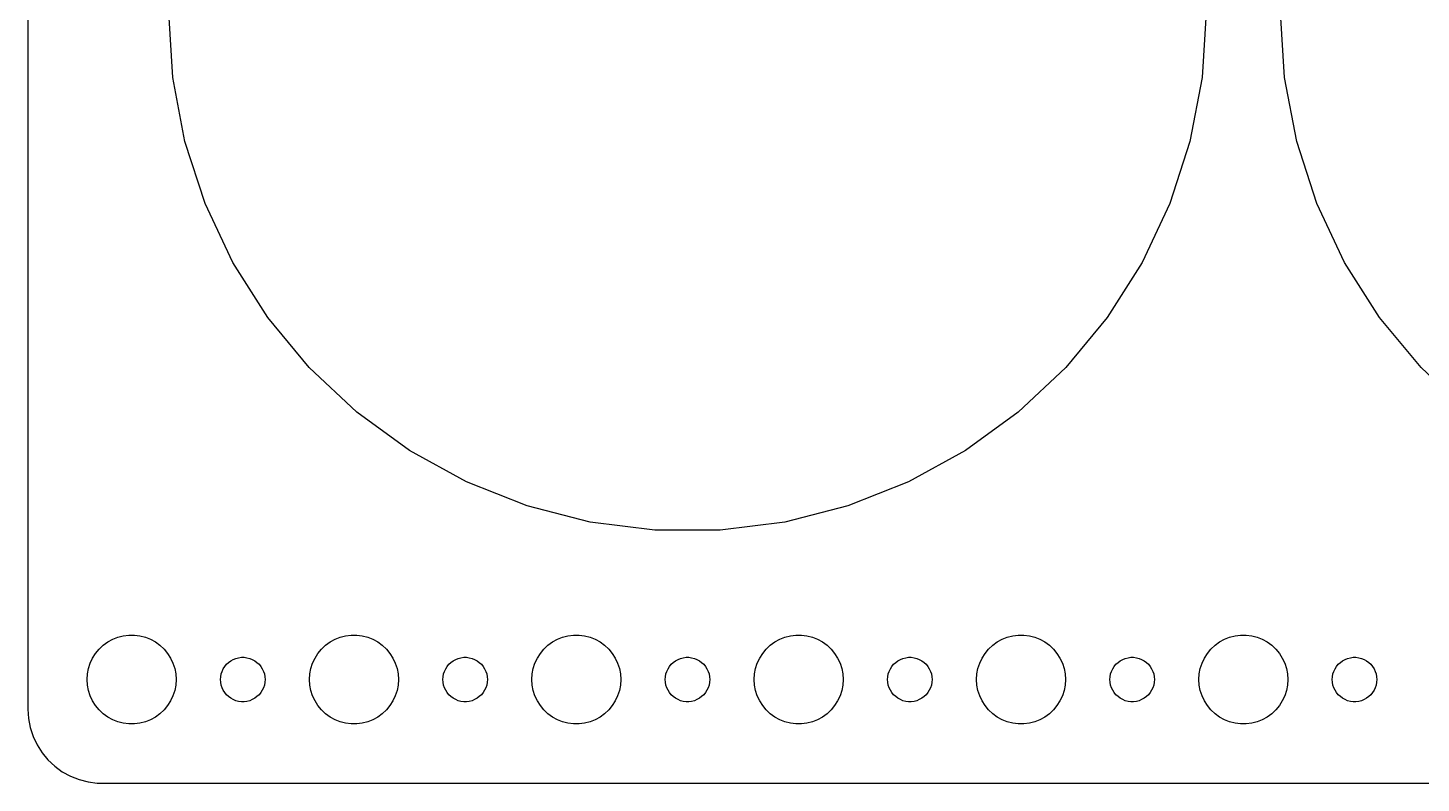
# Model space of a CAD drawing. Header units: metres. Extents: x -194 to 194, y 62 to 280.
# Drawn here: x -194.5 to -100.5, y 176 to 227 of the extents above; entities that cross this region are included whole.
import ezdxf

# ---------------------------------------------------------------- set-up
doc = ezdxf.new("R2010")
doc.units = ezdxf.units.M

msp = doc.modelspace()

# ---------------------------------------------------------------- linework, layer by layer
for p, q in [((-194.5, 275), (-194.5, 181)), ((-184.724, 223.613), (-185, 228)), ((-115, 228), (-115.276, 223.613)), ((-109.724, 223.613), (-110, 228)), ((-183.9, 219.296), (-184.724, 223.613)), ((-115.276, 223.613), (-116.1, 219.296)), ((-108.9, 219.296), (-109.724, 223.613)), ((-182.542, 215.116), (-183.9, 219.296)), ((-116.1, 219.296), (-117.458, 215.116)), ((-107.542, 215.116), (-108.9, 219.296)), ((-180.671, 211.139), (-182.542, 215.116)), ((-117.458, 215.116), (-119.329, 211.139)), ((-105.671, 211.139), (-107.542, 215.116)), ((-178.316, 207.428), (-180.671, 211.139)), ((-119.329, 211.139), (-121.684, 207.428)), ((-103.316, 207.428), (-105.671, 211.139)), ((-175.514, 204.041), (-178.316, 207.428)), ((-121.684, 207.428), (-124.486, 204.041)), ((-100.514, 204.041), (-103.316, 207.428)), ((-172.31, 201.032), (-175.514, 204.041)), ((-124.486, 204.041), (-127.69, 201.032)), ((-97.3098, 201.032), (-100.514, 204.041)), ((-168.754, 198.449), (-172.31, 201.032)), ((-127.69, 201.032), (-131.246, 198.449)), ((-164.902, 196.331), (-168.754, 198.449)), ((-131.246, 198.449), (-135.098, 196.331)), ((-160.816, 194.713), (-164.902, 196.331)), ((-135.098, 196.331), (-139.184, 194.713)), ((-156.558, 193.62), (-160.816, 194.713)), ((-139.184, 194.713), (-143.442, 193.62)), ((-152.198, 193.069), (-156.558, 193.62)), ((-147.802, 193.069), (-152.198, 193.069)), ((-143.442, 193.62), (-147.802, 193.069)), ((-189.687, 185.054), (-189.412, 185.312)), ((-189.412, 185.312), (-189.107, 185.533)), ((-189.107, 185.533), (-188.777, 185.714)), ((-188.777, 185.714), (-188.427, 185.853)), ((-188.427, 185.853), (-188.062, 185.947)), ((-188.062, 185.947), (-187.688, 185.994)), ((-187.688, 185.994), (-187.312, 185.994)), ((-187.312, 185.994), (-186.938, 185.947)), ((-186.938, 185.947), (-186.573, 185.853)), ((-186.573, 185.853), (-186.223, 185.714)), ((-186.223, 185.714), (-185.893, 185.533)), ((-185.893, 185.533), (-185.588, 185.312)), ((-185.588, 185.312), (-185.313, 185.054)), ((-174.687, 185.054), (-174.412, 185.312)), ((-174.412, 185.312), (-174.107, 185.533)), ((-174.107, 185.533), (-173.777, 185.714)), ((-173.777, 185.714), (-173.427, 185.853)), ((-173.427, 185.853), (-173.062, 185.947)), ((-173.062, 185.947), (-172.688, 185.994)), ((-172.688, 185.994), (-172.312, 185.994)), ((-172.312, 185.994), (-171.938, 185.947)), ((-171.938, 185.947), (-171.573, 185.853)), ((-171.573, 185.853), (-171.223, 185.714)), ((-171.223, 185.714), (-170.893, 185.533)), ((-170.893, 185.533), (-170.588, 185.312)), ((-170.588, 185.312), (-170.313, 185.054)), ((-159.687, 185.054), (-159.412, 185.312)), ((-159.412, 185.312), (-159.107, 185.533)), ((-159.107, 185.533), (-158.777, 185.714)), ((-158.777, 185.714), (-158.427, 185.853)), ((-158.427, 185.853), (-158.062, 185.947)), ((-158.062, 185.947), (-157.688, 185.994)), ((-157.688, 185.994), (-157.312, 185.994)), ((-157.312, 185.994), (-156.938, 185.947)), ((-156.938, 185.947), (-156.573, 185.853)), ((-156.573, 185.853), (-156.223, 185.714)), ((-156.223, 185.714), (-155.893, 185.533)), ((-155.893, 185.533), (-155.588, 185.312)), ((-155.588, 185.312), (-155.313, 185.054)), ((-144.687, 185.054), (-144.412, 185.312)), ((-144.412, 185.312), (-144.107, 185.533)), ((-144.107, 185.533), (-143.777, 185.714)), ((-143.777, 185.714), (-143.427, 185.853)), ((-143.427, 185.853), (-143.062, 185.947)), ((-143.062, 185.947), (-142.688, 185.994)), ((-142.688, 185.994), (-142.312, 185.994)), ((-142.312, 185.994), (-141.938, 185.947)), ((-141.938, 185.947), (-141.573, 185.853)), ((-141.573, 185.853), (-141.223, 185.714)), ((-141.223, 185.714), (-140.893, 185.533)), ((-140.893, 185.533), (-140.588, 185.312)), ((-140.588, 185.312), (-140.313, 185.054)), ((-129.687, 185.054), (-129.412, 185.312)), ((-129.412, 185.312), (-129.107, 185.533)), ((-129.107, 185.533), (-128.777, 185.714)), ((-128.777, 185.714), (-128.427, 185.853)), ((-128.427, 185.853), (-128.062, 185.947)), ((-128.062, 185.947), (-127.688, 185.994)), ((-127.688, 185.994), (-127.312, 185.994)), ((-127.312, 185.994), (-126.938, 185.947)), ((-126.938, 185.947), (-126.573, 185.853)), ((-126.573, 185.853), (-126.223, 185.714)), ((-126.223, 185.714), (-125.893, 185.533)), ((-125.893, 185.533), (-125.588, 185.312)), ((-125.588, 185.312), (-125.313, 185.054)), ((-114.687, 185.054), (-114.412, 185.312)), ((-114.412, 185.312), (-114.107, 185.533)), ((-114.107, 185.533), (-113.777, 185.714)), ((-113.777, 185.714), (-113.427, 185.853)), ((-113.427, 185.853), (-113.062, 185.947)), ((-113.062, 185.947), (-112.688, 185.994)), ((-112.688, 185.994), (-112.312, 185.994)), ((-112.312, 185.994), (-111.938, 185.947)), ((-111.938, 185.947), (-111.573, 185.853)), ((-111.573, 185.853), (-111.223, 185.714)), ((-111.223, 185.714), (-110.893, 185.533)), ((-110.893, 185.533), (-110.588, 185.312)), ((-110.588, 185.312), (-110.313, 185.054)), ((-190.289, 184.104), (-190.129, 184.445)), ((-190.129, 184.445), (-189.927, 184.763)), ((-189.927, 184.763), (-189.687, 185.054)), ((-185.313, 185.054), (-185.073, 184.763)), ((-185.073, 184.763), (-184.871, 184.445)), ((-184.871, 184.445), (-184.711, 184.104)), ((-180.956, 184.156), (-180.804, 184.266)), ((-180.804, 184.266), (-180.639, 184.357)), ((-180.639, 184.357), (-180.464, 184.427)), ((-180.464, 184.427), (-180.281, 184.473)), ((-180.281, 184.473), (-180.094, 184.497)), ((-180.094, 184.497), (-179.906, 184.497)), ((-179.906, 184.497), (-179.719, 184.473)), ((-179.719, 184.473), (-179.536, 184.427)), ((-179.536, 184.427), (-179.361, 184.357)), ((-179.361, 184.357), (-179.196, 184.266)), ((-179.196, 184.266), (-179.044, 184.156)), ((-175.289, 184.104), (-175.129, 184.445)), ((-175.129, 184.445), (-174.927, 184.763)), ((-174.927, 184.763), (-174.687, 185.054)), ((-170.313, 185.054), (-170.073, 184.763)), ((-170.073, 184.763), (-169.871, 184.445)), ((-169.871, 184.445), (-169.711, 184.104)), ((-165.956, 184.156), (-165.804, 184.266)), ((-165.804, 184.266), (-165.639, 184.357)), ((-165.639, 184.357), (-165.464, 184.427)), ((-165.464, 184.427), (-165.281, 184.473)), ((-165.281, 184.473), (-165.094, 184.497)), ((-165.094, 184.497), (-164.906, 184.497)), ((-164.906, 184.497), (-164.719, 184.473)), ((-164.719, 184.473), (-164.536, 184.427)), ((-164.536, 184.427), (-164.361, 184.357)), ((-164.361, 184.357), (-164.196, 184.266)), ((-164.196, 184.266), (-164.044, 184.156)), ((-160.289, 184.104), (-160.129, 184.445)), ((-160.129, 184.445), (-159.927, 184.763)), ((-159.927, 184.763), (-159.687, 185.054)), ((-155.313, 185.054), (-155.073, 184.763)), ((-155.073, 184.763), (-154.871, 184.445)), ((-154.871, 184.445), (-154.711, 184.104)), ((-150.956, 184.156), (-150.804, 184.266)), ((-150.804, 184.266), (-150.639, 184.357)), ((-150.639, 184.357), (-150.464, 184.427)), ((-150.464, 184.427), (-150.281, 184.473)), ((-150.281, 184.473), (-150.094, 184.497)), ((-150.094, 184.497), (-149.906, 184.497)), ((-149.906, 184.497), (-149.719, 184.473)), ((-149.719, 184.473), (-149.536, 184.427)), ((-149.536, 184.427), (-149.361, 184.357)), ((-149.361, 184.357), (-149.196, 184.266)), ((-149.196, 184.266), (-149.044, 184.156)), ((-145.289, 184.104), (-145.129, 184.445)), ((-145.129, 184.445), (-144.927, 184.763)), ((-144.927, 184.763), (-144.687, 185.054)), ((-140.313, 185.054), (-140.073, 184.763)), ((-140.073, 184.763), (-139.871, 184.445)), ((-139.871, 184.445), (-139.711, 184.104)), ((-135.956, 184.156), (-135.804, 184.266)), ((-135.804, 184.266), (-135.639, 184.357)), ((-135.639, 184.357), (-135.464, 184.427)), ((-135.464, 184.427), (-135.281, 184.473)), ((-135.281, 184.473), (-135.094, 184.497)), ((-135.094, 184.497), (-134.906, 184.497)), ((-134.906, 184.497), (-134.719, 184.473)), ((-134.719, 184.473), (-134.536, 184.427)), ((-134.536, 184.427), (-134.361, 184.357)), ((-134.361, 184.357), (-134.196, 184.266)), ((-134.196, 184.266), (-134.044, 184.156)), ((-130.289, 184.104), (-130.129, 184.445)), ((-130.129, 184.445), (-129.927, 184.763)), ((-129.927, 184.763), (-129.687, 185.054)), ((-125.313, 185.054), (-125.073, 184.763)), ((-125.073, 184.763), (-124.871, 184.445)), ((-124.871, 184.445), (-124.711, 184.104)), ((-120.956, 184.156), (-120.804, 184.266)), ((-120.804, 184.266), (-120.639, 184.357)), ((-120.639, 184.357), (-120.464, 184.427)), ((-120.464, 184.427), (-120.281, 184.473)), ((-120.281, 184.473), (-120.094, 184.497)), ((-120.094, 184.497), (-119.906, 184.497)), ((-119.906, 184.497), (-119.719, 184.473)), ((-119.719, 184.473), (-119.536, 184.427)), ((-119.536, 184.427), (-119.361, 184.357)), ((-119.361, 184.357), (-119.196, 184.266)), ((-119.196, 184.266), (-119.044, 184.156)), ((-115.289, 184.104), (-115.129, 184.445)), ((-115.129, 184.445), (-114.927, 184.763)), ((-114.927, 184.763), (-114.687, 185.054)), ((-110.313, 185.054), (-110.073, 184.763)), ((-110.073, 184.763), (-109.871, 184.445)), ((-109.871, 184.445), (-109.711, 184.104)), ((-105.956, 184.156), (-105.804, 184.266)), ((-105.804, 184.266), (-105.639, 184.357)), ((-105.639, 184.357), (-105.464, 184.427)), ((-105.464, 184.427), (-105.281, 184.473)), ((-105.281, 184.473), (-105.094, 184.497)), ((-105.094, 184.497), (-104.906, 184.497)), ((-104.906, 184.497), (-104.719, 184.473)), ((-104.719, 184.473), (-104.536, 184.427)), ((-104.536, 184.427), (-104.361, 184.357)), ((-104.361, 184.357), (-104.196, 184.266)), ((-104.196, 184.266), (-104.044, 184.156)), ((-190.5, 183), (-190.476, 183.376)), ((-190.476, 183.376), (-190.406, 183.746)), ((-190.406, 183.746), (-190.289, 184.104)), ((-184.711, 184.104), (-184.594, 183.746)), ((-184.594, 183.746), (-184.524, 183.376)), ((-184.524, 183.376), (-184.5, 183)), ((-181.488, 183.188), (-181.453, 183.373)), ((-181.453, 183.373), (-181.395, 183.552)), ((-181.395, 183.552), (-181.314, 183.723)), ((-181.314, 183.723), (-181.214, 183.882)), ((-181.214, 183.882), (-181.093, 184.027)), ((-181.093, 184.027), (-180.956, 184.156)), ((-179.044, 184.156), (-178.907, 184.027)), ((-178.907, 184.027), (-178.786, 183.882)), ((-178.786, 183.882), (-178.686, 183.723)), ((-178.686, 183.723), (-178.605, 183.552)), ((-178.605, 183.552), (-178.547, 183.373)), ((-178.547, 183.373), (-178.512, 183.188)), ((-175.5, 183), (-175.476, 183.376)), ((-175.476, 183.376), (-175.406, 183.746)), ((-175.406, 183.746), (-175.289, 184.104)), ((-169.711, 184.104), (-169.594, 183.746)), ((-169.594, 183.746), (-169.524, 183.376)), ((-169.524, 183.376), (-169.5, 183)), ((-166.488, 183.188), (-166.453, 183.373)), ((-166.453, 183.373), (-166.395, 183.552)), ((-166.395, 183.552), (-166.314, 183.723)), ((-166.314, 183.723), (-166.214, 183.882)), ((-166.214, 183.882), (-166.093, 184.027)), ((-166.093, 184.027), (-165.956, 184.156)), ((-164.044, 184.156), (-163.907, 184.027)), ((-163.907, 184.027), (-163.786, 183.882)), ((-163.786, 183.882), (-163.686, 183.723)), ((-163.686, 183.723), (-163.605, 183.552)), ((-163.605, 183.552), (-163.547, 183.373)), ((-163.547, 183.373), (-163.512, 183.188)), ((-160.5, 183), (-160.476, 183.376)), ((-160.476, 183.376), (-160.406, 183.746)), ((-160.406, 183.746), (-160.289, 184.104)), ((-154.711, 184.104), (-154.594, 183.746)), ((-154.594, 183.746), (-154.524, 183.376)), ((-154.524, 183.376), (-154.5, 183)), ((-151.488, 183.188), (-151.453, 183.373)), ((-151.453, 183.373), (-151.395, 183.552)), ((-151.395, 183.552), (-151.314, 183.723)), ((-151.314, 183.723), (-151.214, 183.882)), ((-151.214, 183.882), (-151.093, 184.027)), ((-151.093, 184.027), (-150.956, 184.156)), ((-149.044, 184.156), (-148.907, 184.027)), ((-148.907, 184.027), (-148.786, 183.882)), ((-148.786, 183.882), (-148.686, 183.723)), ((-148.686, 183.723), (-148.605, 183.552)), ((-148.605, 183.552), (-148.547, 183.373)), ((-148.547, 183.373), (-148.512, 183.188)), ((-145.5, 183), (-145.476, 183.376)), ((-145.476, 183.376), (-145.406, 183.746)), ((-145.406, 183.746), (-145.289, 184.104)), ((-139.711, 184.104), (-139.594, 183.746)), ((-139.594, 183.746), (-139.524, 183.376)), ((-139.524, 183.376), (-139.5, 183)), ((-136.488, 183.188), (-136.453, 183.373)), ((-136.453, 183.373), (-136.395, 183.552)), ((-136.395, 183.552), (-136.314, 183.723)), ((-136.314, 183.723), (-136.214, 183.882)), ((-136.214, 183.882), (-136.093, 184.027)), ((-136.093, 184.027), (-135.956, 184.156)), ((-134.044, 184.156), (-133.907, 184.027)), ((-133.907, 184.027), (-133.786, 183.882)), ((-133.786, 183.882), (-133.686, 183.723)), ((-133.686, 183.723), (-133.605, 183.552)), ((-133.605, 183.552), (-133.547, 183.373)), ((-133.547, 183.373), (-133.512, 183.188)), ((-130.5, 183), (-130.476, 183.376)), ((-130.476, 183.376), (-130.406, 183.746)), ((-130.406, 183.746), (-130.289, 184.104)), ((-124.711, 184.104), (-124.594, 183.746)), ((-124.594, 183.746), (-124.524, 183.376)), ((-124.524, 183.376), (-124.5, 183)), ((-121.488, 183.188), (-121.453, 183.373)), ((-121.453, 183.373), (-121.395, 183.552)), ((-121.395, 183.552), (-121.314, 183.723)), ((-121.314, 183.723), (-121.214, 183.882)), ((-121.214, 183.882), (-121.093, 184.027)), ((-121.093, 184.027), (-120.956, 184.156)), ((-119.044, 184.156), (-118.907, 184.027)), ((-118.907, 184.027), (-118.786, 183.882)), ((-118.786, 183.882), (-118.686, 183.723)), ((-118.686, 183.723), (-118.605, 183.552)), ((-118.605, 183.552), (-118.547, 183.373)), ((-118.547, 183.373), (-118.512, 183.188)), ((-115.5, 183), (-115.476, 183.376)), ((-115.476, 183.376), (-115.406, 183.746)), ((-115.406, 183.746), (-115.289, 184.104)), ((-109.711, 184.104), (-109.594, 183.746)), ((-109.594, 183.746), (-109.524, 183.376)), ((-109.524, 183.376), (-109.5, 183)), ((-106.488, 183.188), (-106.453, 183.373)), ((-106.453, 183.373), (-106.395, 183.552)), ((-106.395, 183.552), (-106.314, 183.723)), ((-106.314, 183.723), (-106.214, 183.882)), ((-106.214, 183.882), (-106.093, 184.027)), ((-106.093, 184.027), (-105.956, 184.156)), ((-104.044, 184.156), (-103.907, 184.027)), ((-103.907, 184.027), (-103.786, 183.882)), ((-103.786, 183.882), (-103.686, 183.723)), ((-103.686, 183.723), (-103.605, 183.552)), ((-103.605, 183.552), (-103.547, 183.373)), ((-103.547, 183.373), (-103.512, 183.188)), ((-190.476, 182.624), (-190.5, 183)), ((-190.406, 182.254), (-190.476, 182.624)), ((-184.524, 182.624), (-184.594, 182.254)), ((-184.5, 183), (-184.524, 182.624)), ((-181.5, 183), (-181.488, 183.188)), ((-181.488, 182.812), (-181.5, 183)), ((-181.453, 182.627), (-181.488, 182.812)), ((-181.395, 182.448), (-181.453, 182.627)), ((-181.314, 182.277), (-181.395, 182.448)), ((-178.605, 182.448), (-178.686, 182.277)), ((-178.547, 182.627), (-178.605, 182.448)), ((-178.512, 182.812), (-178.547, 182.627)), ((-178.512, 183.188), (-178.5, 183)), ((-178.5, 183), (-178.512, 182.812)), ((-175.476, 182.624), (-175.5, 183)), ((-175.406, 182.254), (-175.476, 182.624)), ((-169.524, 182.624), (-169.594, 182.254)), ((-169.5, 183), (-169.524, 182.624)), ((-166.5, 183), (-166.488, 183.188)), ((-166.488, 182.812), (-166.5, 183)), ((-166.453, 182.627), (-166.488, 182.812)), ((-166.395, 182.448), (-166.453, 182.627)), ((-166.314, 182.277), (-166.395, 182.448)), ((-163.605, 182.448), (-163.686, 182.277)), ((-163.547, 182.627), (-163.605, 182.448)), ((-163.512, 182.812), (-163.547, 182.627)), ((-163.512, 183.188), (-163.5, 183)), ((-163.5, 183), (-163.512, 182.812)), ((-160.476, 182.624), (-160.5, 183)), ((-160.406, 182.254), (-160.476, 182.624)), ((-154.524, 182.624), (-154.594, 182.254)), ((-154.5, 183), (-154.524, 182.624)), ((-151.5, 183), (-151.488, 183.188)), ((-151.488, 182.812), (-151.5, 183)), ((-151.453, 182.627), (-151.488, 182.812)), ((-151.395, 182.448), (-151.453, 182.627)), ((-151.314, 182.277), (-151.395, 182.448)), ((-148.605, 182.448), (-148.686, 182.277)), ((-148.547, 182.627), (-148.605, 182.448)), ((-148.512, 182.812), (-148.547, 182.627)), ((-148.512, 183.188), (-148.5, 183)), ((-148.5, 183), (-148.512, 182.812)), ((-145.476, 182.624), (-145.5, 183)), ((-145.406, 182.254), (-145.476, 182.624)), ((-139.524, 182.624), (-139.594, 182.254)), ((-139.5, 183), (-139.524, 182.624)), ((-136.5, 183), (-136.488, 183.188)), ((-136.488, 182.812), (-136.5, 183)), ((-136.453, 182.627), (-136.488, 182.812)), ((-136.395, 182.448), (-136.453, 182.627)), ((-136.314, 182.277), (-136.395, 182.448)), ((-133.605, 182.448), (-133.686, 182.277)), ((-133.547, 182.627), (-133.605, 182.448)), ((-133.512, 182.812), (-133.547, 182.627)), ((-133.512, 183.188), (-133.5, 183)), ((-133.5, 183), (-133.512, 182.812)), ((-130.476, 182.624), (-130.5, 183)), ((-130.406, 182.254), (-130.476, 182.624)), ((-124.524, 182.624), (-124.594, 182.254)), ((-124.5, 183), (-124.524, 182.624)), ((-121.5, 183), (-121.488, 183.188)), ((-121.488, 182.812), (-121.5, 183)), ((-121.453, 182.627), (-121.488, 182.812)), ((-121.395, 182.448), (-121.453, 182.627)), ((-121.314, 182.277), (-121.395, 182.448)), ((-118.605, 182.448), (-118.686, 182.277)), ((-118.547, 182.627), (-118.605, 182.448)), ((-118.512, 182.812), (-118.547, 182.627)), ((-118.512, 183.188), (-118.5, 183)), ((-118.5, 183), (-118.512, 182.812)), ((-115.476, 182.624), (-115.5, 183)), ((-115.406, 182.254), (-115.476, 182.624)), ((-109.524, 182.624), (-109.594, 182.254)), ((-109.5, 183), (-109.524, 182.624)), ((-106.5, 183), (-106.488, 183.188)), ((-106.488, 182.812), (-106.5, 183)), ((-106.453, 182.627), (-106.488, 182.812)), ((-106.395, 182.448), (-106.453, 182.627)), ((-106.314, 182.277), (-106.395, 182.448)), ((-103.605, 182.448), (-103.686, 182.277)), ((-103.547, 182.627), (-103.605, 182.448)), ((-103.512, 182.812), (-103.547, 182.627)), ((-103.512, 183.188), (-103.5, 183)), ((-103.5, 183), (-103.512, 182.812)), ((-190.289, 181.896), (-190.406, 182.254)), ((-190.129, 181.555), (-190.289, 181.896)), ((-189.927, 181.237), (-190.129, 181.555)), ((-184.871, 181.555), (-185.073, 181.237)), ((-184.711, 181.896), (-184.871, 181.555)), ((-184.594, 182.254), (-184.711, 181.896)), ((-181.214, 182.118), (-181.314, 182.277)), ((-181.093, 181.973), (-181.214, 182.118)), ((-180.956, 181.844), (-181.093, 181.973)), ((-180.804, 181.734), (-180.956, 181.844)), ((-180.639, 181.643), (-180.804, 181.734)), ((-180.464, 181.573), (-180.639, 181.643)), ((-180.281, 181.527), (-180.464, 181.573)), ((-180.094, 181.503), (-180.281, 181.527)), ((-179.906, 181.503), (-180.094, 181.503)), ((-179.719, 181.527), (-179.906, 181.503)), ((-179.536, 181.573), (-179.719, 181.527)), ((-179.361, 181.643), (-179.536, 181.573)), ((-179.196, 181.734), (-179.361, 181.643)), ((-179.044, 181.844), (-179.196, 181.734)), ((-178.907, 181.973), (-179.044, 181.844)), ((-178.786, 182.118), (-178.907, 181.973)), ((-178.686, 182.277), (-178.786, 182.118)), ((-175.289, 181.896), (-175.406, 182.254)), ((-175.129, 181.555), (-175.289, 181.896)), ((-174.927, 181.237), (-175.129, 181.555)), ((-169.871, 181.555), (-170.073, 181.237)), ((-169.711, 181.896), (-169.871, 181.555)), ((-169.594, 182.254), (-169.711, 181.896)), ((-166.214, 182.118), (-166.314, 182.277)), ((-166.093, 181.973), (-166.214, 182.118)), ((-165.956, 181.844), (-166.093, 181.973)), ((-165.804, 181.734), (-165.956, 181.844)), ((-165.639, 181.643), (-165.804, 181.734)), ((-165.464, 181.573), (-165.639, 181.643)), ((-165.281, 181.527), (-165.464, 181.573)), ((-165.094, 181.503), (-165.281, 181.527)), ((-164.906, 181.503), (-165.094, 181.503)), ((-164.719, 181.527), (-164.906, 181.503)), ((-164.536, 181.573), (-164.719, 181.527)), ((-164.361, 181.643), (-164.536, 181.573)), ((-164.196, 181.734), (-164.361, 181.643)), ((-164.044, 181.844), (-164.196, 181.734)), ((-163.907, 181.973), (-164.044, 181.844)), ((-163.786, 182.118), (-163.907, 181.973)), ((-163.686, 182.277), (-163.786, 182.118)), ((-160.289, 181.896), (-160.406, 182.254)), ((-160.129, 181.555), (-160.289, 181.896)), ((-159.927, 181.237), (-160.129, 181.555)), ((-154.871, 181.555), (-155.073, 181.237)), ((-154.711, 181.896), (-154.871, 181.555)), ((-154.594, 182.254), (-154.711, 181.896)), ((-151.214, 182.118), (-151.314, 182.277)), ((-151.093, 181.973), (-151.214, 182.118)), ((-150.956, 181.844), (-151.093, 181.973)), ((-150.804, 181.734), (-150.956, 181.844)), ((-150.639, 181.643), (-150.804, 181.734)), ((-150.464, 181.573), (-150.639, 181.643)), ((-150.281, 181.527), (-150.464, 181.573)), ((-150.094, 181.503), (-150.281, 181.527)), ((-149.906, 181.503), (-150.094, 181.503)), ((-149.719, 181.527), (-149.906, 181.503)), ((-149.536, 181.573), (-149.719, 181.527)), ((-149.361, 181.643), (-149.536, 181.573)), ((-149.196, 181.734), (-149.361, 181.643)), ((-149.044, 181.844), (-149.196, 181.734)), ((-148.907, 181.973), (-149.044, 181.844)), ((-148.786, 182.118), (-148.907, 181.973)), ((-148.686, 182.277), (-148.786, 182.118)), ((-145.289, 181.896), (-145.406, 182.254)), ((-145.129, 181.555), (-145.289, 181.896)), ((-144.927, 181.237), (-145.129, 181.555)), ((-139.871, 181.555), (-140.073, 181.237)), ((-139.711, 181.896), (-139.871, 181.555)), ((-139.594, 182.254), (-139.711, 181.896)), ((-136.214, 182.118), (-136.314, 182.277)), ((-136.093, 181.973), (-136.214, 182.118)), ((-135.956, 181.844), (-136.093, 181.973)), ((-135.804, 181.734), (-135.956, 181.844)), ((-135.639, 181.643), (-135.804, 181.734)), ((-135.464, 181.573), (-135.639, 181.643)), ((-135.281, 181.527), (-135.464, 181.573)), ((-135.094, 181.503), (-135.281, 181.527)), ((-134.906, 181.503), (-135.094, 181.503)), ((-134.719, 181.527), (-134.906, 181.503)), ((-134.536, 181.573), (-134.719, 181.527)), ((-134.361, 181.643), (-134.536, 181.573)), ((-134.196, 181.734), (-134.361, 181.643)), ((-134.044, 181.844), (-134.196, 181.734)), ((-133.907, 181.973), (-134.044, 181.844)), ((-133.786, 182.118), (-133.907, 181.973)), ((-133.686, 182.277), (-133.786, 182.118)), ((-130.289, 181.896), (-130.406, 182.254)), ((-130.129, 181.555), (-130.289, 181.896)), ((-129.927, 181.237), (-130.129, 181.555)), ((-124.871, 181.555), (-125.073, 181.237)), ((-124.711, 181.896), (-124.871, 181.555)), ((-124.594, 182.254), (-124.711, 181.896)), ((-121.214, 182.118), (-121.314, 182.277)), ((-121.093, 181.973), (-121.214, 182.118)), ((-120.956, 181.844), (-121.093, 181.973)), ((-120.804, 181.734), (-120.956, 181.844)), ((-120.639, 181.643), (-120.804, 181.734)), ((-120.464, 181.573), (-120.639, 181.643)), ((-120.281, 181.527), (-120.464, 181.573)), ((-120.094, 181.503), (-120.281, 181.527)), ((-119.906, 181.503), (-120.094, 181.503)), ((-119.719, 181.527), (-119.906, 181.503)), ((-119.536, 181.573), (-119.719, 181.527)), ((-119.361, 181.643), (-119.536, 181.573)), ((-119.196, 181.734), (-119.361, 181.643)), ((-119.044, 181.844), (-119.196, 181.734)), ((-118.907, 181.973), (-119.044, 181.844)), ((-118.786, 182.118), (-118.907, 181.973)), ((-118.686, 182.277), (-118.786, 182.118)), ((-115.289, 181.896), (-115.406, 182.254)), ((-115.129, 181.555), (-115.289, 181.896)), ((-114.927, 181.237), (-115.129, 181.555)), ((-109.871, 181.555), (-110.073, 181.237)), ((-109.711, 181.896), (-109.871, 181.555)), ((-109.594, 182.254), (-109.711, 181.896)), ((-106.214, 182.118), (-106.314, 182.277)), ((-106.093, 181.973), (-106.214, 182.118)), ((-105.956, 181.844), (-106.093, 181.973)), ((-105.804, 181.734), (-105.956, 181.844)), ((-105.639, 181.643), (-105.804, 181.734)), ((-105.464, 181.573), (-105.639, 181.643)), ((-105.281, 181.527), (-105.464, 181.573)), ((-105.094, 181.503), (-105.281, 181.527)), ((-104.906, 181.503), (-105.094, 181.503)), ((-104.719, 181.527), (-104.906, 181.503)), ((-104.536, 181.573), (-104.719, 181.527)), ((-104.361, 181.643), (-104.536, 181.573)), ((-104.196, 181.734), (-104.361, 181.643)), ((-104.044, 181.844), (-104.196, 181.734)), ((-103.907, 181.973), (-104.044, 181.844)), ((-103.786, 182.118), (-103.907, 181.973)), ((-103.686, 182.277), (-103.786, 182.118)), ((-194.5, 181), (-194.461, 180.373)), ((-189.687, 180.946), (-189.927, 181.237)), ((-189.412, 180.688), (-189.687, 180.946)), ((-189.107, 180.467), (-189.412, 180.688)), ((-188.777, 180.286), (-189.107, 180.467)), ((-185.893, 180.467), (-186.223, 180.286)), ((-185.588, 180.688), (-185.893, 180.467)), ((-185.313, 180.946), (-185.588, 180.688)), ((-185.073, 181.237), (-185.313, 180.946)), ((-174.687, 180.946), (-174.927, 181.237)), ((-174.412, 180.688), (-174.687, 180.946)), ((-174.107, 180.467), (-174.412, 180.688)), ((-173.777, 180.286), (-174.107, 180.467)), ((-170.893, 180.467), (-171.223, 180.286)), ((-170.588, 180.688), (-170.893, 180.467)), ((-170.313, 180.946), (-170.588, 180.688)), ((-170.073, 181.237), (-170.313, 180.946)), ((-159.687, 180.946), (-159.927, 181.237)), ((-159.412, 180.688), (-159.687, 180.946)), ((-159.107, 180.467), (-159.412, 180.688)), ((-158.777, 180.286), (-159.107, 180.467)), ((-155.893, 180.467), (-156.223, 180.286)), ((-155.588, 180.688), (-155.893, 180.467)), ((-155.313, 180.946), (-155.588, 180.688)), ((-155.073, 181.237), (-155.313, 180.946)), ((-144.687, 180.946), (-144.927, 181.237)), ((-144.412, 180.688), (-144.687, 180.946)), ((-144.107, 180.467), (-144.412, 180.688)), ((-143.777, 180.286), (-144.107, 180.467)), ((-140.893, 180.467), (-141.223, 180.286)), ((-140.588, 180.688), (-140.893, 180.467)), ((-140.313, 180.946), (-140.588, 180.688)), ((-140.073, 181.237), (-140.313, 180.946)), ((-129.687, 180.946), (-129.927, 181.237)), ((-129.412, 180.688), (-129.687, 180.946)), ((-129.107, 180.467), (-129.412, 180.688)), ((-128.777, 180.286), (-129.107, 180.467)), ((-125.893, 180.467), (-126.223, 180.286)), ((-125.588, 180.688), (-125.893, 180.467)), ((-125.313, 180.946), (-125.588, 180.688)), ((-125.073, 181.237), (-125.313, 180.946)), ((-114.687, 180.946), (-114.927, 181.237)), ((-114.412, 180.688), (-114.687, 180.946)), ((-114.107, 180.467), (-114.412, 180.688)), ((-113.777, 180.286), (-114.107, 180.467)), ((-110.893, 180.467), (-111.223, 180.286)), ((-110.588, 180.688), (-110.893, 180.467)), ((-110.313, 180.946), (-110.588, 180.688)), ((-110.073, 181.237), (-110.313, 180.946)), ((-194.461, 180.373), (-194.343, 179.757)), ((-194.343, 179.757), (-194.149, 179.159)), ((-188.427, 180.147), (-188.777, 180.286)), ((-188.062, 180.053), (-188.427, 180.147)), ((-187.688, 180.006), (-188.062, 180.053)), ((-187.312, 180.006), (-187.688, 180.006)), ((-186.938, 180.053), (-187.312, 180.006)), ((-186.573, 180.147), (-186.938, 180.053)), ((-186.223, 180.286), (-186.573, 180.147)), ((-173.427, 180.147), (-173.777, 180.286)), ((-173.062, 180.053), (-173.427, 180.147)), ((-172.688, 180.006), (-173.062, 180.053)), ((-172.312, 180.006), (-172.688, 180.006)), ((-171.938, 180.053), (-172.312, 180.006)), ((-171.573, 180.147), (-171.938, 180.053)), ((-171.223, 180.286), (-171.573, 180.147)), ((-158.427, 180.147), (-158.777, 180.286)), ((-158.062, 180.053), (-158.427, 180.147)), ((-157.688, 180.006), (-158.062, 180.053)), ((-157.312, 180.006), (-157.688, 180.006)), ((-156.938, 180.053), (-157.312, 180.006)), ((-156.573, 180.147), (-156.938, 180.053)), ((-156.223, 180.286), (-156.573, 180.147)), ((-143.427, 180.147), (-143.777, 180.286)), ((-143.062, 180.053), (-143.427, 180.147)), ((-142.688, 180.006), (-143.062, 180.053)), ((-142.312, 180.006), (-142.688, 180.006)), ((-141.938, 180.053), (-142.312, 180.006)), ((-141.573, 180.147), (-141.938, 180.053)), ((-141.223, 180.286), (-141.573, 180.147)), ((-128.427, 180.147), (-128.777, 180.286)), ((-128.062, 180.053), (-128.427, 180.147)), ((-127.688, 180.006), (-128.062, 180.053)), ((-127.312, 180.006), (-127.688, 180.006)), ((-126.938, 180.053), (-127.312, 180.006)), ((-126.573, 180.147), (-126.938, 180.053)), ((-126.223, 180.286), (-126.573, 180.147)), ((-113.427, 180.147), (-113.777, 180.286)), ((-113.062, 180.053), (-113.427, 180.147)), ((-112.688, 180.006), (-113.062, 180.053)), ((-112.312, 180.006), (-112.688, 180.006)), ((-111.938, 180.053), (-112.312, 180.006)), ((-111.573, 180.147), (-111.938, 180.053)), ((-111.223, 180.286), (-111.573, 180.147)), ((-194.149, 179.159), (-193.882, 178.591)), ((-193.882, 178.591), (-193.545, 178.061)), ((-193.545, 178.061), (-193.145, 177.577)), ((-193.145, 177.577), (-192.687, 177.147)), ((-192.687, 177.147), (-192.179, 176.778)), ((-192.179, 176.778), (-191.629, 176.476)), ((-191.629, 176.476), (-191.045, 176.245)), ((-191.045, 176.245), (-190.437, 176.089)), ((-190.437, 176.089), (-189.814, 176.01)), ((-189.814, 176.01), (189.814, 176.01))]:
    msp.add_line(p, q)

doc.saveas('drawing.dxf')
